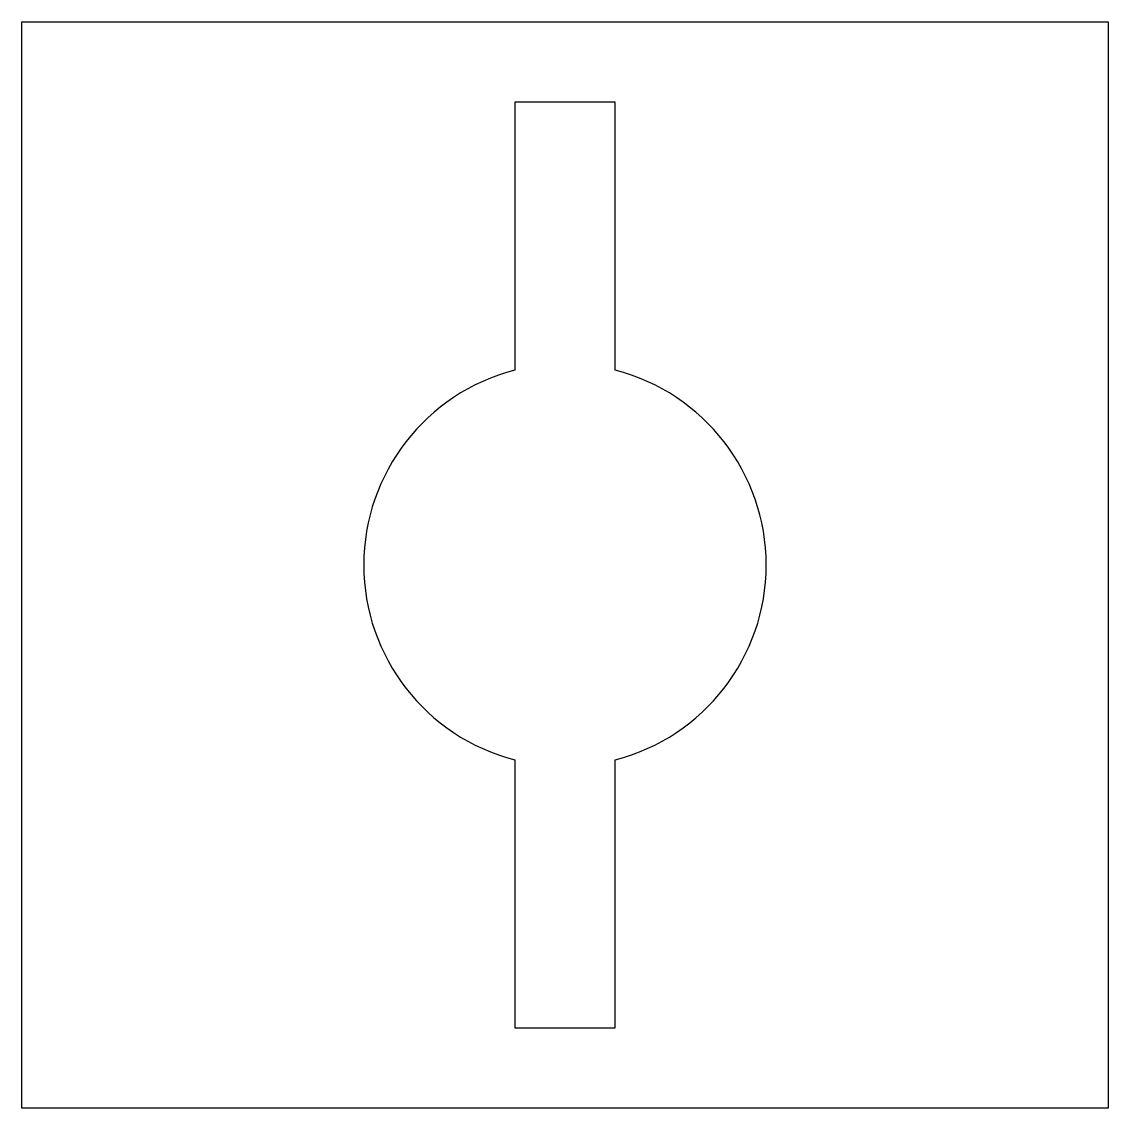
# Model space of a CAD drawing. Header units: millimetres. Extents: x 9.3 to 36.3, y 143 to 170.
import ezdxf

# ---------------------------------------------------------------- set-up
doc = ezdxf.new("R2010")
doc.units = ezdxf.units.MM
doc.layers.add('Layer_0', color=7, linetype='CONTINUOUS')

msp = doc.modelspace()

# ---------------------------------------------------------------- linework, layer by layer
at = {"layer": 'Layer_0', "color": 7}
msp.add_lwpolyline([(36.315, 170.003), (36.315, 143.003), (9.315, 143.003), (9.315, 170.003)], close=True, dxfattribs=at)
msp.add_lwpolyline([(36.315, 170.003), (36.315, 143.003), (9.315, 143.003), (9.315, 170.003)], close=True, dxfattribs=at)
msp.add_lwpolyline([(24.065, 151.661, 0.341999), (27.815, 156.503, 0.341999), (24.065, 161.344), (24.065, 168.003), (21.565, 168.003), (21.565, 161.344, 0.341999), (17.815, 156.503, 0.341999), (21.565, 151.661), (21.565, 145.003), (24.065, 145.003)], format="xyb", close=True, dxfattribs=at)
msp.add_lwpolyline([(24.065, 151.661, 0.341999), (27.815, 156.503, 0.341999), (24.065, 161.344), (24.065, 168.003), (21.565, 168.003), (21.565, 161.344, 0.341999), (17.815, 156.503, 0.341999), (21.565, 151.661), (21.565, 145.003), (24.065, 145.003)], format="xyb", close=True, dxfattribs=at)

doc.saveas('drawing.dxf')
